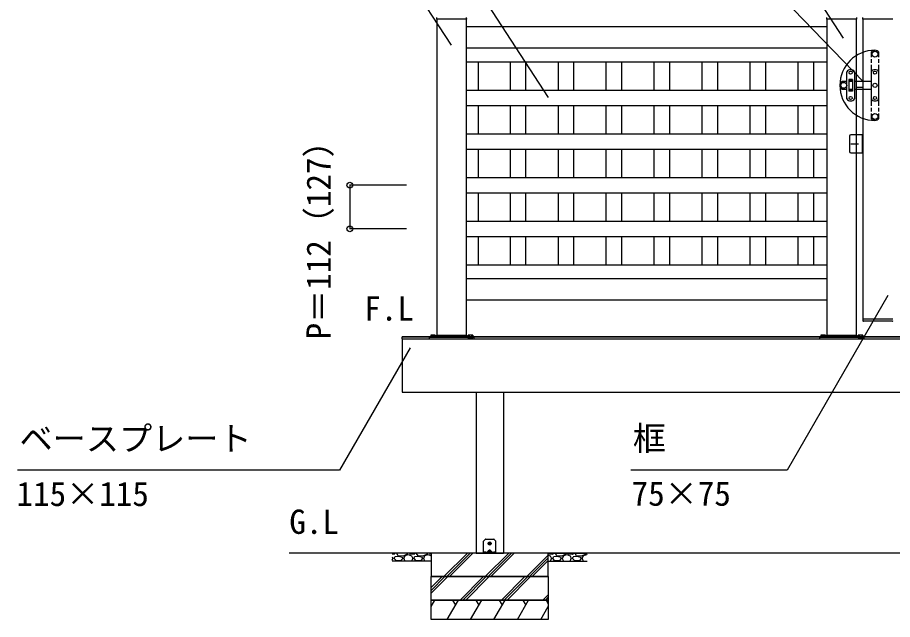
# Model space of a CAD drawing. Units: millimetres, scale not verified. Extents: x -4375 to 4375, y -6502 to 6475.
# Drawn here: x -2810 to -568, y 78 to 1622 of the extents above; entities that cross this region are included whole.
import ezdxf
from ezdxf.enums import TextEntityAlignment as Align

# ---------------------------------------------------------------- set-up
doc = ezdxf.new("R2010")
doc.units = ezdxf.units.MM
doc.header["$LTSCALE"] = 30
for name, color, linetype in [('0-1_USER1', 3, 'Continuous'), ('0-2_YKK_13', 4, 'Continuous'), ('0-3_YKK_A1', 4, 'Continuous'), ('0-4_YKK_D', 6, 'Continuous')]:
    doc.layers.add(name, color=color, linetype=linetype)
doc.styles.add('ＭＳ ゴシック', font='')
doc.styles.get('ＭＳ ゴシック').set_extended_font_data('MS Gothic')

msp = doc.modelspace()

# ---------------------------------------------------------------- linework, layer by layer
at = {"layer": '0-2_YKK_13'}
for p, q in [((-1616, 279.2), (-1611.59, 283.61)), ((-1616, 251.2), (-1616, 279.2)), ((-1610.17, 284.2), (-1589.83, 284.2)), ((-1602.24, 273.7), (-1601.14, 273.72)), ((-1602.24, 272.7), (-1601.14, 272.68)), ((-1601.14, 273.72), (-1600.62, 273.82)), ((-1601.14, 272.68), (-1600.62, 272.58)), ((-1600.52, 274.34), (-1600.62, 273.82)), ((-1600.52, 272.06), (-1600.62, 272.58)), ((-1600.5, 275.44), (-1600.52, 274.34)), ((-1600.5, 270.96), (-1600.52, 272.06)), ((-1599.5, 275.44), (-1599.48, 274.34)), ((-1599.5, 270.96), (-1599.48, 272.06)), ((-1599.48, 274.34), (-1599.38, 273.82)), ((-1599.48, 272.06), (-1599.38, 272.58)), ((-1598.86, 273.72), (-1599.38, 273.82)), ((-1598.86, 272.68), (-1599.38, 272.58)), ((-1597.76, 273.7), (-1598.86, 273.72)), ((-1597.76, 272.7), (-1598.86, 272.68)), ((-1588.41, 283.61), (-1584, 279.2)), ((-1584, 251.2), (-1584, 279.2)), ((-1616, 251.2), (-1616, 250.7)), ((-1616, 250.7), (-1616, 248.2)), ((-1611.59, 250.7), (-1616, 250.7)), ((-1616, 248.2), (-1611.59, 248.2)), ((-1610.17, 250.7), (-1611.59, 250.7)), ((-1611.59, 248.2), (-1610.17, 248.2)), ((-1610.17, 250.7), (-1589.83, 250.7)), ((-1610.17, 248.2), (-1610.17, 250.7)), ((-1610.17, 248.2), (-1589.83, 248.2)), ((-1605.9, 251.2), (-1601.44, 255.66)), ((-1604, 251.62), (-1604, 251.2)), ((-1596.5, 250.7), (-1603.5, 250.7)), ((-1598.56, 255.66), (-1594.1, 251.2)), ((-1596, 251.62), (-1596, 251.2)), ((-1588.41, 250.7), (-1589.83, 250.7)), ((-1589.83, 248.2), (-1588.41, 248.2)), ((-1588.41, 248.2), (-1588.41, 250.7)), ((-1588.41, 248.2), (-1584, 248.2)), ((-1584, 250.7), (-1584, 251.2))]:
    msp.add_line(p, q, dxfattribs=at)
msp.add_lwpolyline([(-1584, 248.2), (-1584, 250.7), (-1588.41, 250.7)], dxfattribs=at)
msp.add_circle((-1600, 273.2), 4, dxfattribs=at)
for centre, radius, start, end in [((-1610.17, 282.2), 2, 90, 135), ((-1600, 273.2), 2.3, 167.44414, 192.55586), ((-1600, 273.2), 2.3, 77.44414, 102.55586), ((-1600, 273.2), 2.3, 257.44414, 282.55586), ((-1600, 273.2), 2.3, 347.44414, 12.55586), ((-1589.83, 282.2), 2, 45, 90), ((-1603, 251.62), 1, 126.03188, 180), ((-1603.5, 251.2), 0.5, 180, 270), ((-1600, 247.5), 6.1, 53.96812, 126.03188), ((-1596.5, 251.2), 0.5, 270, 0), ((-1597, 251.62), 1, 0, 53.96812)]:
    msp.add_arc(centre, radius, start, end, dxfattribs=at)
for centre, major_axis, ratio, start_param, end_param in [((-1605.4, 251.2), (-0.688, -0.425), 0.381966, 5.2659633, 6.8367597), ((-1600, 252.77), (0, -3.54), 0.707107, 2.5261129, 3.7570724), ((-1594.6, 251.2), (-0.688, 0.425), 0.381966, 2.5880183, 4.1588146)]:
    msp.add_ellipse(centre, major_axis=major_axis, ratio=ratio, start_param=start_param, end_param=end_param, dxfattribs=at)
at = {"layer": '0-3_YKK_A1'}
for p, q in [((-1735, 806.2), (-1735, 1618.2)), ((-1660, 1618.2), (-1660, 806.2)), ((-1659, 1618.2), (-1659.21, 1622.25)), ((-735, 806.2), (-735, 1618.2)), ((-660, 806.2), (-660, 1618.2)), ((-659, 1618.2), (-659.21, 1622.25)), ((-642.5, 848.2), (-642.5, 1618.2)), ((-735, 1598.2), (-1660, 1598.2)), ((-735, 1543.2), (-1660, 1543.2)), ((-622.5, 1533.2), (-622.5, 1520.6)), ((-602.5, 1520.6), (-602.5, 1533.2)), ((-1660, 1508.2), (-735, 1508.2)), ((-1630, 1508.2), (-1630, 1436.2)), ((-1548, 1508.2), (-1548, 1436.2)), ((-1508, 1508.2), (-1508, 1436.2)), ((-1425, 1508.2), (-1425, 1436.2)), ((-1385, 1508.2), (-1385, 1436.2)), ((-1302, 1508.2), (-1302, 1436.2)), ((-1262, 1508.2), (-1262, 1436.2)), ((-1179, 1508.2), (-1179, 1436.2)), ((-1139, 1508.2), (-1139, 1436.2)), ((-1056, 1508.2), (-1056, 1436.2)), ((-1016, 1508.2), (-1016, 1436.2)), ((-933, 1508.2), (-933, 1436.2)), ((-893, 1508.2), (-893, 1436.2)), ((-810, 1508.2), (-810, 1436.2)), ((-770, 1508.2), (-770, 1436.2)), ((-622.5, 1515.1), (-622.5, 1506.1)), ((-602.5, 1506.1), (-602.5, 1515.1)), ((-684.9, 1413.2), (-684.9, 1483.2)), ((-664.9, 1483.2), (-664.9, 1413.2)), ((-622.5, 1500.6), (-622.5, 1490.7)), ((-622.5, 1490.7), (-622.5, 1478.2)), ((-622.5, 1483.2), (-622.5, 1413.2)), ((-602.5, 1490.7), (-602.5, 1500.6)), ((-602.5, 1478.2), (-602.5, 1490.7)), ((-602.5, 1413.2), (-602.5, 1483.2)), ((-684.9, 1458.2), (-697.5, 1458.2)), ((-670.4, 1463.2), (-679.4, 1463.2)), ((-679.4, 1463.2), (-679.4, 1433.2)), ((-670.4, 1461.2), (-679.4, 1461.2)), ((-670.4, 1458.2), (-679.4, 1458.2)), ((-670.4, 1463.2), (-670.4, 1433.2)), ((-660, 1458.2), (-664.9, 1458.2)), ((-642.5, 1458.2), (-660, 1458.2)), ((-622.5, 1458.2), (-642.5, 1458.2)), ((-622.5, 1478.2), (-622.5, 1458.2)), ((-602.5, 1458.2), (-602.5, 1478.2)), ((-1660, 1436.2), (-735, 1436.2)), ((-697.5, 1438.2), (-684.9, 1438.2)), ((-679.4, 1438.2), (-670.4, 1438.2)), ((-664.9, 1438.2), (-660, 1438.2)), ((-660, 1443.2), (-642.5, 1443.2)), ((-660, 1438.2), (-642.5, 1438.2)), ((-642.5, 1438.2), (-622.5, 1438.2)), ((-622.5, 1438.2), (-622.5, 1418.2)), ((-602.5, 1418.2), (-602.5, 1438.2)), ((-670.4, 1435.2), (-679.4, 1435.2)), ((-670.4, 1433.2), (-679.4, 1433.2)), ((-622.5, 1418.2), (-622.5, 1405.7)), ((-602.5, 1405.7), (-602.5, 1418.2)), ((-1660, 1396.2), (-735, 1396.2)), ((-1630, 1396.2), (-1630, 1324.2)), ((-1548, 1396.2), (-1548, 1324.2)), ((-1508, 1396.2), (-1508, 1324.2)), ((-1425, 1396.2), (-1425, 1324.2)), ((-1385, 1396.2), (-1385, 1324.2)), ((-1302, 1396.2), (-1302, 1324.2)), ((-1262, 1396.2), (-1262, 1324.2)), ((-1179, 1396.2), (-1179, 1324.2)), ((-1139, 1396.2), (-1139, 1324.2)), ((-1056, 1396.2), (-1056, 1324.2)), ((-1016, 1396.2), (-1016, 1324.2)), ((-933, 1396.2), (-933, 1324.2)), ((-893, 1396.2), (-893, 1324.2)), ((-810, 1396.2), (-810, 1324.2)), ((-770, 1396.2), (-770, 1324.2)), ((-622.5, 1405.7), (-622.5, 1395.8)), ((-602.5, 1395.8), (-602.5, 1405.7)), ((-622.5, 1390.3), (-622.5, 1381.3)), ((-622.5, 1375.8), (-622.5, 1363.2)), ((-602.5, 1381.3), (-602.5, 1390.3)), ((-602.5, 1363.2), (-602.5, 1375.8)), ((-1660, 1324.2), (-735, 1324.2)), ((-677.5, 1318.2), (-677.5, 1278.2)), ((-660, 1321.2), (-674.5, 1321.2)), ((-644.5, 1275.2), (-644.5, 1321.2)), ((-1660, 1284.2), (-735, 1284.2)), ((-1630, 1284.2), (-1630, 1212.2)), ((-1548, 1284.2), (-1548, 1212.2)), ((-1508, 1284.2), (-1508, 1212.2)), ((-1425, 1284.2), (-1425, 1212.2)), ((-1385, 1284.2), (-1385, 1212.2)), ((-1302, 1284.2), (-1302, 1212.2)), ((-1262, 1284.2), (-1262, 1212.2)), ((-1179, 1284.2), (-1179, 1212.2)), ((-1139, 1284.2), (-1139, 1212.2)), ((-1056, 1284.2), (-1056, 1212.2)), ((-1016, 1284.2), (-1016, 1212.2)), ((-933, 1284.2), (-933, 1212.2)), ((-893, 1284.2), (-893, 1212.2)), ((-810, 1284.2), (-810, 1212.2)), ((-770, 1284.2), (-770, 1212.2)), ((-674.5, 1298.2), (-655, 1298.2)), ((-674.5, 1275.2), (-660, 1275.2)), ((-660, 1275.2), (-642.5, 1275.2)), ((-1660, 1212.2), (-735, 1212.2)), ((-1660, 1172.2), (-735, 1172.2)), ((-1630, 1172.2), (-1630, 1100.2)), ((-1548, 1172.2), (-1548, 1100.2)), ((-1508, 1172.2), (-1508, 1100.2)), ((-1425, 1172.2), (-1425, 1100.2)), ((-1385, 1172.2), (-1385, 1100.2)), ((-1302, 1172.2), (-1302, 1100.2)), ((-1262, 1172.2), (-1262, 1100.2)), ((-1179, 1172.2), (-1179, 1100.2)), ((-1139, 1172.2), (-1139, 1100.2)), ((-1056, 1172.2), (-1056, 1100.2)), ((-1016, 1172.2), (-1016, 1100.2)), ((-933, 1172.2), (-933, 1100.2)), ((-893, 1172.2), (-893, 1100.2)), ((-810, 1172.2), (-810, 1100.2)), ((-770, 1172.2), (-770, 1100.2)), ((-1660, 1100.2), (-735, 1100.2)), ((-1660, 1060.2), (-735, 1060.2)), ((-1630, 1060.2), (-1630, 988.2)), ((-1548, 1060.2), (-1548, 988.2)), ((-1508, 1060.2), (-1508, 988.2)), ((-1425, 1060.2), (-1425, 988.2)), ((-1385, 1060.2), (-1385, 988.2)), ((-1302, 1060.2), (-1302, 988.2)), ((-1262, 1060.2), (-1262, 988.2)), ((-1179, 1060.2), (-1179, 988.2)), ((-1139, 1060.2), (-1139, 988.2)), ((-1056, 1060.2), (-1056, 988.2)), ((-1016, 1060.2), (-1016, 988.2)), ((-933, 1060.2), (-933, 988.2)), ((-893, 1060.2), (-893, 988.2)), ((-810, 1060.2), (-810, 988.2)), ((-770, 1060.2), (-770, 988.2)), ((-1660, 988.2), (-735, 988.2)), ((-1660, 953.2), (-735, 953.2)), ((-1660, 898.2), (-735, 898.2)), ((-567.71, 843.2), (-642.29, 843.2)), ((-1750.5, 807.62), (-1751.27, 807.17)), ((-1750.5, 807.62), (-1740.5, 807.62)), ((-1740.5, 807.62), (-1739.73, 807.17)), ((-1654.5, 807.62), (-1655.27, 807.17)), ((-1644.5, 807.62), (-1654.5, 807.62)), ((-1644.5, 807.62), (-1643.73, 807.17)), ((-750.5, 807.62), (-751.27, 807.17)), ((-750.5, 807.62), (-740.5, 807.62)), ((-740.5, 807.62), (-739.73, 807.17)), ((-654.5, 807.62), (-655.27, 807.17)), ((-644.5, 807.62), (-654.5, 807.62)), ((-644.5, 807.62), (-643.73, 807.17)), ((1824.5, 803.2), (-1824.5, 803.2)), ((-1824.5, 803.2), (1824.5, 803.2)), ((-1824.5, 798.2), (-1824.5, 803.2)), ((-1824.5, 798.2), (-1824.5, 661.2)), ((-1824.5, 798.2), (1824.5, 798.2)), ((-1640, 801.4), (-1755, 801.4)), ((-1755, 801.4), (-1755, 798.2)), ((-1755, 798.2), (-1640, 798.2)), ((-1752, 802.4), (-1739, 802.4)), ((-1752, 801.4), (-1752, 802.4)), ((-1739, 801.4), (-1752, 801.4)), ((-1751.27, 807.17), (-1751.27, 803.62)), ((-1751.27, 803.62), (-1739.73, 803.62)), ((-1751.2, 803.62), (-1751.2, 802.4)), ((-1748.39, 807.17), (-1748.39, 803.62)), ((-1742.61, 807.17), (-1742.61, 803.62)), ((-1739.8, 803.62), (-1739.8, 802.4)), ((-1739.73, 807.17), (-1739.73, 803.62)), ((-1738.42, 804.35), (-1739.54, 802.4)), ((-1739, 802.4), (-1739, 801.4)), ((-1659.78, 806.2), (-1735.22, 806.2)), ((-1656.58, 804.35), (-1655.46, 802.4)), ((-1643, 802.4), (-1656, 802.4)), ((-1656, 802.4), (-1656, 801.4)), ((-1656, 801.4), (-1643, 801.4)), ((-1655.27, 807.17), (-1655.27, 803.62)), ((-1643.73, 803.62), (-1655.27, 803.62)), ((-1655.2, 803.62), (-1655.2, 802.4)), ((-1652.39, 807.17), (-1652.39, 803.62)), ((-1646.61, 807.17), (-1646.61, 803.62)), ((-1643.8, 803.62), (-1643.8, 802.4)), ((-1643.73, 807.17), (-1643.73, 803.62)), ((-1643, 801.4), (-1643, 802.4)), ((-1640, 798.2), (-1640, 801.4)), ((-640, 801.4), (-755, 801.4)), ((-755, 801.4), (-755, 798.2)), ((-755, 798.2), (-640, 798.2)), ((-752, 802.4), (-739, 802.4)), ((-752, 801.4), (-752, 802.4)), ((-739, 801.4), (-752, 801.4)), ((-751.27, 807.17), (-751.27, 803.62)), ((-751.27, 803.62), (-739.73, 803.62)), ((-751.2, 803.62), (-751.2, 802.4)), ((-748.39, 807.17), (-748.39, 803.62)), ((-742.61, 807.17), (-742.61, 803.62)), ((-739.8, 803.62), (-739.8, 802.4)), ((-739.73, 807.17), (-739.73, 803.62)), ((-738.42, 804.35), (-739.54, 802.4)), ((-739, 802.4), (-739, 801.4)), ((-659.78, 806.2), (-735.22, 806.2)), ((-656.58, 804.35), (-655.46, 802.4)), ((-643, 802.4), (-656, 802.4)), ((-656, 802.4), (-656, 801.4)), ((-656, 801.4), (-643, 801.4)), ((-655.27, 807.17), (-655.27, 803.62)), ((-643.73, 803.62), (-655.27, 803.62)), ((-655.2, 803.62), (-655.2, 802.4)), ((-652.39, 807.17), (-652.39, 803.62)), ((-646.61, 807.17), (-646.61, 803.62)), ((-643.8, 803.62), (-643.8, 802.4)), ((-643.73, 807.17), (-643.73, 803.62)), ((-643, 801.4), (-643, 802.4)), ((-640, 798.2), (-640, 801.4)), ((-1824.5, 661.2), (1824.5, 661.2)), ((-1635, 661.2), (-1635, 248.2)), ((-1635, 661.2), (-1635, 248.2)), ((-1565, 661.2), (-1565, 248.2)), ((2024.5, 248.2), (-2113.81, 248.2)), ((-1750, 248.2), (-1850, 248.2)), ((-1844.77, 246.1), (-1842.06, 248.2)), ((-1838.16, 247.63), (-1837.65, 248.2)), ((-1834.61, 241.53), (-1838.16, 247.63)), ((-1810.64, 248.2), (-1811.24, 246.1)), ((-1805.31, 248.2), (-1804.64, 246.61)), ((-1793.97, 246.1), (-1791.26, 248.2)), ((-1787.36, 247.63), (-1786.85, 248.2)), ((-1783.81, 241.53), (-1787.36, 247.63)), ((-1759.84, 248.2), (-1760.44, 246.1)), ((-1754.51, 248.2), (-1753.84, 246.61)), ((-1750, 247.54), (-1749.34, 248.2)), ((-1717.41, 188.2), (-1657.41, 248.2)), ((-1710.34, 188.2), (-1650.34, 248.2)), ((-1703.27, 188.2), (-1643.27, 248.2)), ((-1635.08, 248.2), (-1564.92, 248.2)), ((-1611.35, 188.2), (-1551.35, 248.2)), ((-1604.28, 188.2), (-1544.28, 248.2)), ((-1597.21, 188.2), (-1537.21, 248.2)), ((-1450, 248.2), (-1350, 248.2)), ((-1449.71, 248.2), (-1449.04, 246.61)), ((-1438.37, 246.1), (-1435.66, 248.2)), ((-1431.76, 247.63), (-1431.25, 248.2)), ((-1428.21, 241.53), (-1431.76, 247.63)), ((-1404.24, 248.2), (-1404.84, 246.1)), ((-1398.91, 248.2), (-1398.24, 246.61)), ((-1387.57, 246.1), (-1384.86, 248.2)), ((-1380.96, 247.63), (-1380.45, 248.2)), ((-1377.41, 241.53), (-1380.96, 247.63)), ((-1353.44, 248.2), (-1354.04, 246.1)), ((-1850, 246.35), (-1844.77, 246.1)), ((-1850, 238.56), (-1848.32, 234.93)), ((-1850, 230.24), (-1848.32, 234.93)), ((-1750, 228.2), (-1850, 228.2)), ((-1844.77, 234.93), (-1843.24, 238.99)), ((-1839.18, 228.83), (-1844.77, 234.93)), ((-1833.59, 240.01), (-1843.24, 238.99)), ((-1827.5, 229.85), (-1839.18, 228.83)), ((-1821.91, 240.52), (-1834.61, 241.53)), ((-1823.43, 237.47), (-1833.59, 240.01)), ((-1822.92, 234.93), (-1827.5, 229.85)), ((-1822.92, 234.93), (-1823.43, 237.47)), ((-1811.24, 246.1), (-1821.91, 240.52)), ((-1820.38, 234.93), (-1817.5, 228.2)), ((-1819.88, 234.93), (-1816.83, 242.04)), ((-1816.83, 242.04), (-1808.7, 244.58)), ((-1808.7, 244.58), (-1800.57, 241.53)), ((-1804.64, 246.61), (-1793.97, 246.1)), ((-1800.57, 241.53), (-1797.52, 234.93)), ((-1799.93, 228.2), (-1797.52, 234.93)), ((-1793.97, 234.93), (-1792.44, 238.99)), ((-1788.38, 228.83), (-1793.97, 234.93)), ((-1782.79, 240.01), (-1792.44, 238.99)), ((-1776.7, 229.85), (-1788.38, 228.83)), ((-1771.11, 240.52), (-1783.81, 241.53)), ((-1772.63, 237.47), (-1782.79, 240.01)), ((-1772.12, 234.93), (-1776.7, 229.85)), ((-1772.12, 234.93), (-1772.63, 237.47)), ((-1760.44, 246.1), (-1771.11, 240.52)), ((-1769.58, 234.93), (-1766.7, 228.2)), ((-1769.08, 234.93), (-1766.03, 242.04)), ((-1766.03, 242.04), (-1757.9, 244.58)), ((-1757.9, 244.58), (-1750, 241.62)), ((-1753.84, 246.61), (-1750, 246.43)), ((-1505.28, 188.2), (-1450, 243.48)), ((-1498.21, 188.2), (-1450, 236.41)), ((-1491.14, 188.2), (-1450, 229.34)), ((-1450, 243.42), (-1444.97, 241.53)), ((-1450, 228.2), (-1350, 228.2)), ((-1449.04, 246.61), (-1438.37, 246.1)), ((-1444.97, 241.53), (-1441.92, 234.93)), ((-1444.33, 228.2), (-1441.92, 234.93)), ((-1438.37, 234.93), (-1436.84, 238.99)), ((-1432.78, 228.83), (-1438.37, 234.93)), ((-1427.19, 240.01), (-1436.84, 238.99)), ((-1421.1, 229.85), (-1432.78, 228.83)), ((-1415.51, 240.52), (-1428.21, 241.53)), ((-1417.03, 237.47), (-1427.19, 240.01)), ((-1416.52, 234.93), (-1421.1, 229.85)), ((-1416.52, 234.93), (-1417.03, 237.47)), ((-1404.84, 246.1), (-1415.51, 240.52)), ((-1413.98, 234.93), (-1411.1, 228.2)), ((-1413.48, 234.93), (-1410.43, 242.04)), ((-1410.43, 242.04), (-1402.3, 244.58)), ((-1402.3, 244.58), (-1394.17, 241.53)), ((-1398.24, 246.61), (-1387.57, 246.1)), ((-1394.17, 241.53), (-1391.12, 234.93)), ((-1393.53, 228.2), (-1391.12, 234.93)), ((-1387.57, 234.93), (-1386.04, 238.99)), ((-1381.98, 228.83), (-1387.57, 234.93)), ((-1376.39, 240.01), (-1386.04, 238.99)), ((-1370.3, 229.85), (-1381.98, 228.83)), ((-1364.71, 240.52), (-1377.41, 241.53)), ((-1366.23, 237.47), (-1376.39, 240.01)), ((-1365.72, 234.93), (-1370.3, 229.85)), ((-1365.72, 234.93), (-1366.23, 237.47)), ((-1354.04, 246.1), (-1364.71, 240.52)), ((-1363.18, 234.93), (-1360.3, 228.2)), ((-1362.68, 234.93), (-1359.63, 242.04)), ((-1359.63, 242.04), (-1351.5, 244.58)), ((-1351.5, 244.58), (-1350, 244.02)), ((-1450, 188.2), (-1750, 188.2)), ((-1750, 160.09), (-1721.89, 188.2)), ((-1750, 153.02), (-1714.82, 188.2)), ((-1750, 145.95), (-1707.75, 188.2)), ((-1675.83, 128.2), (-1615.83, 188.2)), ((-1668.76, 128.2), (-1608.76, 188.2)), ((-1661.69, 128.2), (-1601.69, 188.2)), ((-1569.76, 128.2), (-1509.76, 188.2)), ((-1562.69, 128.2), (-1502.69, 188.2)), ((-1555.62, 128.2), (-1495.62, 188.2)), ((-1463.7, 128.2), (-1450, 141.9)), ((-1456.63, 128.2), (-1450, 134.83)), ((-1750, 111.66), (-1740.45, 128.2)), ((-1750, 118.37), (-1748.06, 115.02)), ((-1709.28, 78.2), (-1680.41, 128.2)), ((-1695.63, 128.2), (-1688.02, 115.02)), ((-1649.23, 78.2), (-1620.36, 128.2)), ((-1635.59, 128.2), (-1627.97, 115.02)), ((-1589.19, 78.2), (-1560.32, 128.2)), ((-1575.54, 128.2), (-1567.93, 115.02)), ((-1529.14, 78.2), (-1500.28, 128.2)), ((-1515.5, 128.2), (-1507.89, 115.02)), ((-1455.45, 128.2), (-1450, 118.76)), ((-1469.1, 78.2), (-1450, 111.28))]:
    msp.add_line(p, q, dxfattribs=at)
for points in [[(-1659, 1618.2), (-1736, 1618.2), (-1735.79, 1622.25)], [(-659, 1618.2), (-736, 1618.2), (-735.79, 1622.25)], [(-566.5, 1618.2), (-643.5, 1618.2), (-643.29, 1622.25)], [(-642.5, 1275.2), (-642.5, 1321.2), (-660, 1321.2)], [(-566.5, 848.2), (-643.5, 848.2), (-643.29, 844.15)], [(-1450, 188.2), (-1750, 188.2), (-1450, 188.2)], [(-1450, 188.2), (-1450, 128.2), (-1750, 128.2), (-1750, 188.2)]]:
    msp.add_lwpolyline(points, dxfattribs=at)
for points in [[(-1450, 248.2), (-1750, 248.2), (-1750, 188.2), (-1450, 188.2)], [(-1750, 128.2), (-1450, 128.2), (-1450, 78.2), (-1750, 78.2)]]:
    msp.add_lwpolyline(points, close=True, dxfattribs=at)
for centre, radius in [((-612.5, 1528.2), 7.5), ((-674.9, 1480.7), 4.1), ((-612.5, 1480.7), 4.1), ((-692.5, 1448.2), 7.5), ((-612.5, 1448.2), 5.5), ((-612.5, 1448.2), 5.5), ((-612.5, 1448.2), 5.5), ((-674.9, 1415.7), 4.1), ((-612.5, 1415.7), 4.1), ((-612.5, 1368.2), 7.5)]:
    msp.add_circle(centre, radius, dxfattribs=at)
for centre, radius, start, end in [((-612.5, 1448.2), 90, 90, 270), ((-612.5, 1525.7), 12.5, 36.8699, 143.1301), ((-674.9, 1475.7), 12.5, 36.8699, 143.1301), ((-612.5, 1475.7), 12.5, 36.8699, 143.1301), ((-690, 1448.2), 12.5, 126.8699, 233.1301), ((-674.9, 1420.7), 12.5, 216.8699, 323.1301), ((-612.5, 1420.7), 12.5, 216.8699, 323.1301), ((-612.5, 1370.7), 12.5, 216.8699, 323.1301), ((-674.5, 1318.2), 3, 90, 180), ((-674.5, 1278.2), 3, 180, 270), ((-642.29, 844.2), 1, 183, 270), ((-567.71, 844.2), 1, 270, 357), ((-1749.83, 805.06), 2.56, 55.61708, 124.38292), ((-1745.5, 798.06), 9.55, 72.41276, 107.58724), ((-1741.17, 805.06), 2.56, 55.61708, 124.38292), ((-1653.83, 805.06), 2.56, 55.61708, 124.38291), ((-1649.5, 798.06), 9.55, 72.41275, 107.58723), ((-1645.17, 805.06), 2.56, 55.61708, 124.38291), ((-749.83, 805.06), 2.56, 55.61708, 124.38292), ((-745.5, 798.06), 9.55, 72.41276, 107.58724), ((-741.17, 805.06), 2.56, 55.61708, 124.38292), ((-653.83, 805.06), 2.56, 55.61708, 124.38291), ((-649.5, 798.06), 9.55, 72.41275, 107.58723), ((-645.17, 805.06), 2.56, 55.61708, 124.38291), ((-1735.21, 802.5), 3.7, 90, 149.99999), ((-1659.79, 802.5), 3.7, 30.00001, 90), ((-735.21, 802.5), 3.7, 90, 149.99999), ((-659.79, 802.5), 3.7, 30.00001, 90)]:
    msp.add_arc(centre, radius, start, end, dxfattribs=at)
at = {"layer": '0-4_YKK_D'}
for p, q in [((-1813, 1192.2), (-1959.66, 1192.2)), ((-1958.66, 1192.2), (-1958.66, 1080.2)), ((-1813, 1080.2), (-1959.66, 1080.2))]:
    msp.add_line(p, q, dxfattribs=at)
for points in [[(-1449.36, 1416.82), (-1843.14, 2023.2), (-2308.59, 2023.2)], [(-693.55, 1569.23), (-988.36, 2023.2), (-1383.16, 2023.2)], [(-1698.03, 1551.35), (-1809.63, 1723.2), (-2197.84, 1723.2)], [(-642.5, 1458.24), (-898.37, 1723.2), (-1606, 1723.2)], [(-579.35, 909.06), (-837.92, 461.2), (-1237.91, 461.2)], [(-1804.27, 774.99), (-1985.44, 461.2), (-2810.48, 461.2)]]:
    msp.add_lwpolyline(points, dxfattribs=at)
for centre in [(-1958.66, 1192.2), (-1958.66, 1080.2)]:
    msp.add_circle(centre, 7.5, dxfattribs=at)

# ---------------------------------------------------------------- texts
at = {"layer": '0-1_USER1', "style": 'ＭＳ ゴシック'}
for s, p in [('F.L', (-1921.66, 826.2)), ('G.L', (-2113.73, 279.2))]:
    msp.add_text(s, height=62.32, dxfattribs=at).set_placement(p, align=Align.BOTTOM_LEFT)
at = {"layer": '0-4_YKK_D', "style": 'ＭＳ ゴシック'}
msp.add_text('P＝112（127）', height=62.32, rotation=90, dxfattribs=at).set_placement((-1988.8, 796.44), align=Align.BOTTOM_LEFT)
for s, p in [('ベースプレート', (-2805.22, 492.33)), ('框', (-1233.4, 492.94)), ('115×115', (-2812.95, 350.66)), ('75×75', (-1236.29, 351.28))]:
    msp.add_text(s, height=62.32, dxfattribs=at).set_placement(p, align=Align.BOTTOM_LEFT)

doc.saveas('drawing.dxf')
